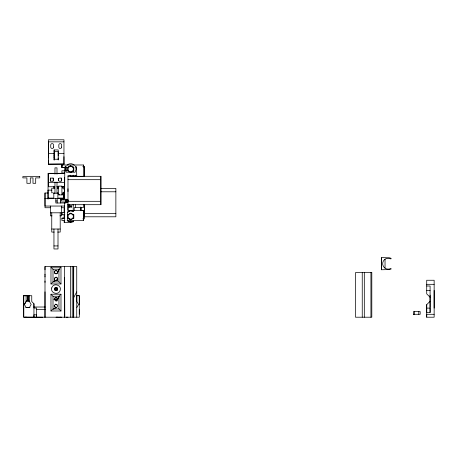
<?xml version="1.0" encoding="UTF-8"?>
<svg xmlns="http://www.w3.org/2000/svg" width="457" height="457" viewBox="0 0 457 457"><rect width="100%" height="100%" fill="white"/><g stroke="black" fill="none" stroke-linecap="round" stroke-linejoin="round"><path stroke-width="0.69" d="M27.454 300.22L27.454 295.713L23.73 295.713L23.724 317.204L79.295 317.204L79.29 295.713L76.856 295.713L76.856 301.569L78.553 304.493L76.862 307.441M42.638 317.204L36.64 317.204L36.64 308.035L33.938 308.035L33.938 303.756L31.75 301.569L31.75 295.713L28.134 295.713L28.128 300.215L29.482 301.569L31.167 304.499L29.477 307.424L26.095 307.424L24.41 304.493L26.1 301.569L27.454 300.215L27.449 295.713L23.73 295.713L23.73 317.198L26.643 317.198M24.41 304.493L26.1 301.569L26.106 295.713L27.449 295.713M36.64 314.393L36.64 317.204L25.061 317.204M44.997 282.375L44.997 281.021M44.997 276.919L44.997 275.919M44.997 275.217L44.997 274.217M44.997 269.79L44.997 266.511L76.736 266.505L76.742 317.209M48.042 193.003L44.997 193.003L44.997 206.044L64.603 206.044L64.603 222.496M48.042 198.612L48.042 190.226M63.957 164.132L48.379 164.292L48.379 141.853L63.957 141.853M53.806 188.787L53.806 186.759M54.143 159.402L54.143 156.7M58.21 159.99L58.21 149.942L54.143 149.942L54.143 159.99L54.143 159.247L58.21 159.247M57.868 188.787L57.873 186.759M64.506 218.172L61.901 218.172L61.901 220.548L64.831 220.548M64.831 214.796L61.901 214.796L61.901 212.534L64.831 212.534M63.62 197.818L63.62 192.3M63.957 156.7L63.957 164.006L48.379 164.046M64.791 317.209L64.603 277.325M64.603 206.044L64.603 202.668M64.603 198.715L64.791 167.553M67.762 218.178L67.762 214.796L70.692 213.111L73.617 214.801L73.611 218.183L70.686 219.868L67.762 218.178L70.686 219.868M83.397 219.217L83.391 210.346L67.979 210.346L67.979 204.17M69.658 204.279L69.658 207.427M73.034 205.142L73.034 204.702M73.211 210.346L73.211 204.719M73.211 176.602L73.211 175.191M73.731 214.293L73.731 218.515L73.731 214.35M75.576 207.638L75.576 204.799M79.295 314.125L79.295 309.737M80.666 210.426L80.666 207.05M67.116 220.548L83.397 220.554L83.391 210.346L80.986 210.34L80.986 207.638L80.986 210.34M83.397 204.308L83.391 207.638L74.223 207.638L74.223 210.346M64.831 173.003L61.901 173.003L61.901 170.798L67.762 170.798L70.692 172.489L73.617 170.798L73.611 167.416L70.686 165.725L67.762 167.422L61.901 167.422L61.901 164.988L83.397 164.983L83.397 176.545L74.223 176.545M381.629 269.761L381.629 257.605L389.724 257.817L391.186 258.422L390.884 258.948C388.781 257.754 385.999 258.119 384.28 259.822A5.478 5.478 0 0 0 384.28 267.562C385.999 269.276 388.781 269.613 390.884 268.419L391.186 268.945L389.724 269.556L381.629 269.761L381.629 257.605M413.419 314.296L413.419 311.588L420.177 311.588L420.177 314.296L413.419 314.296L414.43 314.296L414.43 311.588M418.778 314.296L418.778 311.588M430.088 297.227L426.712 293.845L426.712 280.255L434.15 280.261L434.144 317.209L426.712 317.209L426.712 304.659L430.088 301.283M426.712 304.659L426.712 312.502L430.088 312.502L430.094 286.002L426.712 286.002M54.143 156.026L54.143 149.942M57.868 188.358L57.868 186.587M58.199 159.31L58.205 157.893M58.205 156.026L58.21 151.633L54.154 151.633M54.674 288.738C56.519 294.611 59.199 284.568 54.674 288.738L54.572 288.276L55.303 287.916A1.354 1.354 0 0 1 57.331 289.087L56.788 290.492L57.148 289.761M57.548 272.606C58.21 270.333 54.303 269.819 54.354 272.189C57.062 277.816 58.804 267.653 60.981 267.185L50.978 267.185L50.978 283.951L60.981 283.951L60.981 267.185M56.788 307.39C54.463 308.732 53.303 304.362 55.977 304.362C61.581 306.973 51.601 308.783 50.978 310.988L60.981 310.988L60.981 294.222L50.978 294.222L50.978 310.988M56.365 304.413L55.811 304.236L56.188 304.391M55.628 290.395L55.977 290.709L56.325 290.395M56.788 290.492L57.125 290.235M64.791 167.559L65.402 166.091L65.928 166.394L65.197 169.119L66.214 172.238L75.125 172.238L76.142 169.181L75.399 166.394L75.925 166.091L76.53 167.559M50.978 294.222L53.006 296.25L58.953 296.25L57.548 299.649C58.21 297.37 54.303 296.856 54.354 299.226C57.011 304.83 58.724 294.845 60.981 294.222M57.382 273L58.953 269.213L53.006 269.213L50.978 267.185M57.382 279.758C57.074 272.378 50.836 283.18 57.382 279.758L53.006 281.923L50.978 283.951M73.497 298.01L76.736 291.857M55.303 287.916L54.629 289.087L55.303 290.258A1.354 1.354 0 0 0 57.331 289.087L56.657 287.916L55.303 287.916A1.354 1.354 0 0 0 55.303 290.258L54.829 290.235L54.806 289.761M56.657 287.916L57.125 287.939L57.148 288.413M67.762 212.528L69.51 210.78M56.788 287.682L57.125 287.939M55.166 280.352A1.622 1.622 0 0 0 57.599 278.947A1.622 1.622 0 0 0 55.166 277.542A1.622 1.622 0 0 0 55.166 280.352L55.977 280.569L57.125 280.095M56.788 300.632L57.125 300.375M55.977 280.569L55.56 280.512L56.788 280.352M61.901 167.422L61.901 164.988L61.901 167.422L67.762 167.422L70.686 165.725M64.14 220.468L64.14 222.496L70.664 222.496L73.697 221.679L73.394 221.154L70.606 221.896L67.55 220.885L67.55 211.968L69.241 211.14L70.669 210.951L73.394 211.682L73.697 211.157L70.664 210.346M56.788 273.594L55.166 273.594M48.379 153.352L54.143 153.352M58.21 153.352L63.957 153.352M82.786 166.674L84.465 166.674L84.465 176.533M55.12 173.317L48.042 173.317L48.042 199.178M57.245 173.317L63.62 173.317M48.379 173.591L64.597 173.591L64.597 172.238L64.597 173.591L48.379 173.591L48.379 186.747L54.726 186.747M67.979 176.299L101.106 176.299L101.106 204.69L67.979 204.69M73.548 176.545L70.167 176.545L70.167 175.191M67.984 179.681L100.426 179.681M48.379 182.389L64.603 182.389M56.839 186.747L58.959 186.747M61.781 186.747L64.603 186.747M101.043 188.404L115.861 188.404L115.861 216.795L84.117 216.795M48.042 190.141L51.887 190.141M101.043 191.786L115.861 191.786M53.949 193.202L58.005 193.202M48.042 198.058L53.806 198.058L53.806 192.78M63.62 198.058L57.868 198.058L57.868 192.78M44.997 198.612L64.603 198.612M61.438 199.218L64.603 199.218L64.603 177.653M60.547 199.96L67.979 199.96M65.951 199.995L67.979 199.995M65.951 200.097L67.979 200.097M65.951 200.257L67.979 200.257M65.951 200.469L67.979 200.469M65.951 200.714L67.979 200.714M55.817 200.977L57.222 200.977M65.951 200.977L67.979 200.977M65.951 201.24L67.979 201.24M67.984 201.314L100.426 201.314M65.951 201.486L67.979 201.486M65.951 201.691L67.979 201.691M65.951 201.857L67.979 201.857M65.951 201.954L67.979 201.954M60.547 201.988L67.979 201.988M68.322 206.455L71.698 206.45L68.322 206.45L71.698 206.992L71.698 205.639L68.322 205.639L68.322 206.992L71.698 206.992M68.322 206.358L71.698 206.358M50.67 207.735L44.997 207.735L44.997 193.003M61.307 207.735L64.14 207.735L64.14 213.042M50.401 212.802L61.558 212.802M84.117 213.413L115.861 213.413M52.035 215.847L50.401 215.847L50.401 206.044M59.924 215.847L61.558 215.847L61.558 206.044M84.277 215.95L84.465 204.685M63.717 218.172L64.831 218.178L61.901 218.172M82.786 218.874L84.368 218.874L84.368 204.793M51.755 229.026L60.204 229.026M54.223 232.07L51.755 232.07L51.755 212.802M57.736 232.07L60.204 232.07L60.204 212.802M53.949 245.929L58.005 245.929M55.811 280.684L57.165 280.684M60.981 283.951L58.953 281.923L53.006 281.923L53.006 269.213M426.712 284.317L434.15 284.317M55.303 290.258L56.657 290.258M426.712 290.401L430.088 290.401M28.134 300.215L28.134 295.713L29.482 295.713L29.482 301.569L26.1 301.569M76.856 295.713L79.29 295.713L79.29 304.493M54.68 297.981L57.479 297.981M53.977 299.272L57.479 299.272M54.023 299.398L57.548 299.398M26.923 300.215L28.842 300.215M55.811 300.9L57.125 300.9M33.938 307.018L45.186 307.018M25.758 307.538L29.985 307.538M426.712 308.109L430.088 308.109L430.088 312.502M60.981 310.988L58.953 308.961L53.006 308.961L53.006 296.25M36.64 309.383L45.157 309.383M434.144 314.296L426.712 314.29L426.712 317.209M36.64 314.799L33.938 314.799L33.938 317.204L33.938 303.756M56.011 317.209L57.359 317.204M60.404 317.209L61.752 317.204M23.73 295.713L26.106 295.713M28.123 295.713L29.482 295.713M56.617 317.204L60.672 317.204M66.214 317.209L67.984 317.209M64.597 317.209L64.586 266.505M56.4 297.661L55.977 297.604M56.936 288.133L57.382 288.276M54.806 288.413L54.829 287.939M57.125 304.842L56.788 304.579M56.011 307.927L54.103 305.864L55.057 306.893M76.53 167.553L76.736 175.648L67.984 175.648L67.979 210.346M67.979 188.741L67.979 191.58M67.762 167.422L67.762 170.798M66.408 166.925L66.408 170.798M44.997 291.857L44.997 317.209L44.997 266.511M434.144 290.401L434.144 308.109M430.088 295.131L430.088 307.435M385.04 259.233L385.04 268.15M370.93 272.595L370.93 317.209M364.315 272.595L364.315 317.209M362.247 272.595L362.247 317.209M100.426 176.299L100.426 204.696M84.374 166.674L84.374 176.533M83.397 164.983L83.397 167.028M83.391 218.806L83.391 220.554M75.576 175.191L75.576 176.545M72.235 266.511L72.235 317.209M70.658 266.511L70.658 317.209M69.658 204.702L69.658 205.29M65.951 198.949L65.951 203.005L55.817 203.005L55.817 198.612M64.14 214.396L64.14 218.446M63.957 163.395L63.957 139.791L48.379 139.791L48.379 158.053M63.957 163.555L63.957 164.292M63.62 186.627L63.62 189.078M63.62 192.117L63.62 199.178M62.575 186.696L62.575 188.301M62.575 192.694L62.575 194.893L58.519 194.899L58.519 186.108L61.901 186.108L61.901 194.899M61.901 212.534L61.901 214.796M61.438 198.612L61.438 200.452M60.547 198.949L60.547 203.005M59.193 194.305L59.193 194.893M58.953 269.213L58.953 281.923M58.953 296.25L58.953 308.961M58.485 178.55L58.485 180.595M58.005 229.026L58.005 248.968L53.949 248.968L53.949 229.026M57.519 186.782L57.519 188.752M57.519 192.997L57.519 193.694M57.165 198.949L57.165 203.005M56.994 174.191L56.994 167.85L54.966 167.85L54.966 174.191M56.994 181.932L56.994 193.202M55.811 304.088L55.811 304.385M54.966 181.932L54.966 193.202M54.143 154.672L54.143 158.053M54.143 186.782L54.143 188.752M54.143 192.997L54.143 193.694M52.435 188.135L52.435 188.45M52.435 192.546L52.435 192.865M51.761 188.135L51.761 192.871M50.396 178.55L50.396 180.595M48.379 159.99L48.379 163.395M48.379 163.555L48.379 164.292M54.572 306.796A1.622 1.622 0 0 1 54.354 305.984M53.041 181.309A1.417 1.417 0 0 0 53.235 180.595L53.235 178.55A1.417 1.417 0 0 0 53.041 177.842M50.584 181.309A1.417 1.417 0 0 1 50.441 180.966M50.441 178.184A1.417 1.417 0 0 1 50.584 177.842M61.135 177.842A1.417 1.417 0 0 1 61.324 178.55L61.324 180.595A1.417 1.417 0 0 1 61.135 181.303M73.371 221.108A5.41 5.41 0 0 1 67.967 221.108M67.967 211.745A5.41 5.41 0 0 1 69.27 211.203M65.46 170.507A5.41 5.41 0 0 1 65.46 167.708M66.859 165.285A5.41 5.41 0 0 1 74.508 165.285M39.748 176.545L39.748 177.899L35.692 177.899L35.692 183.303L32.99 183.303L32.99 177.899L30.288 177.899L30.288 183.303L26.906 183.303L26.906 177.899L22.85 177.899L22.85 176.545L39.748 176.545M73.731 167.039L73.731 171.255L73.731 167.045M371.804 272.595L371.804 317.209L355.489 317.209L355.489 272.595L371.804 272.595M73.697 266.511L73.394 317.209L73.394 266.511L73.697 317.209L73.697 266.511M51.732 287.95C50.07 293.348 58.964 295.73 60.221 290.224C61.889 284.825 52.989 282.443 51.732 287.95M61.661 147.068L61.661 145.023A1.417 1.417 0 0 0 60.238 143.601A1.417 1.417 0 0 0 58.822 145.023L58.822 147.068A1.417 1.417 0 0 0 60.238 148.485A1.417 1.417 0 0 0 61.661 147.068M53.572 147.068L53.572 145.023A1.417 1.417 0 0 0 52.149 143.601A1.417 1.417 0 0 0 50.733 145.023L50.733 147.068A1.417 1.417 0 0 0 52.149 148.491A1.417 1.417 0 0 0 53.572 147.068M58.844 180.881A1.691 1.691 0 0 0 61.672 180.121A1.691 1.691 0 0 0 59.599 178.053A1.691 1.691 0 0 0 58.844 180.881M50.733 180.881A1.691 1.691 0 0 0 53.56 180.121A1.691 1.691 0 0 0 51.487 178.053A1.691 1.691 0 0 0 50.733 180.881M55.166 273.594A1.622 1.622 0 0 0 57.599 272.189A1.622 1.622 0 0 0 55.166 270.784A1.622 1.622 0 0 0 55.166 273.594M69.315 218.766A2.702 2.702 0 0 0 73.371 216.429A2.702 2.702 0 0 0 69.315 214.087A2.702 2.702 0 0 0 69.315 218.766M69.333 171.449A2.702 2.702 0 0 0 73.388 169.107A2.702 2.702 0 0 0 69.333 166.765A2.702 2.702 0 0 0 69.333 171.449"/></g></svg>
